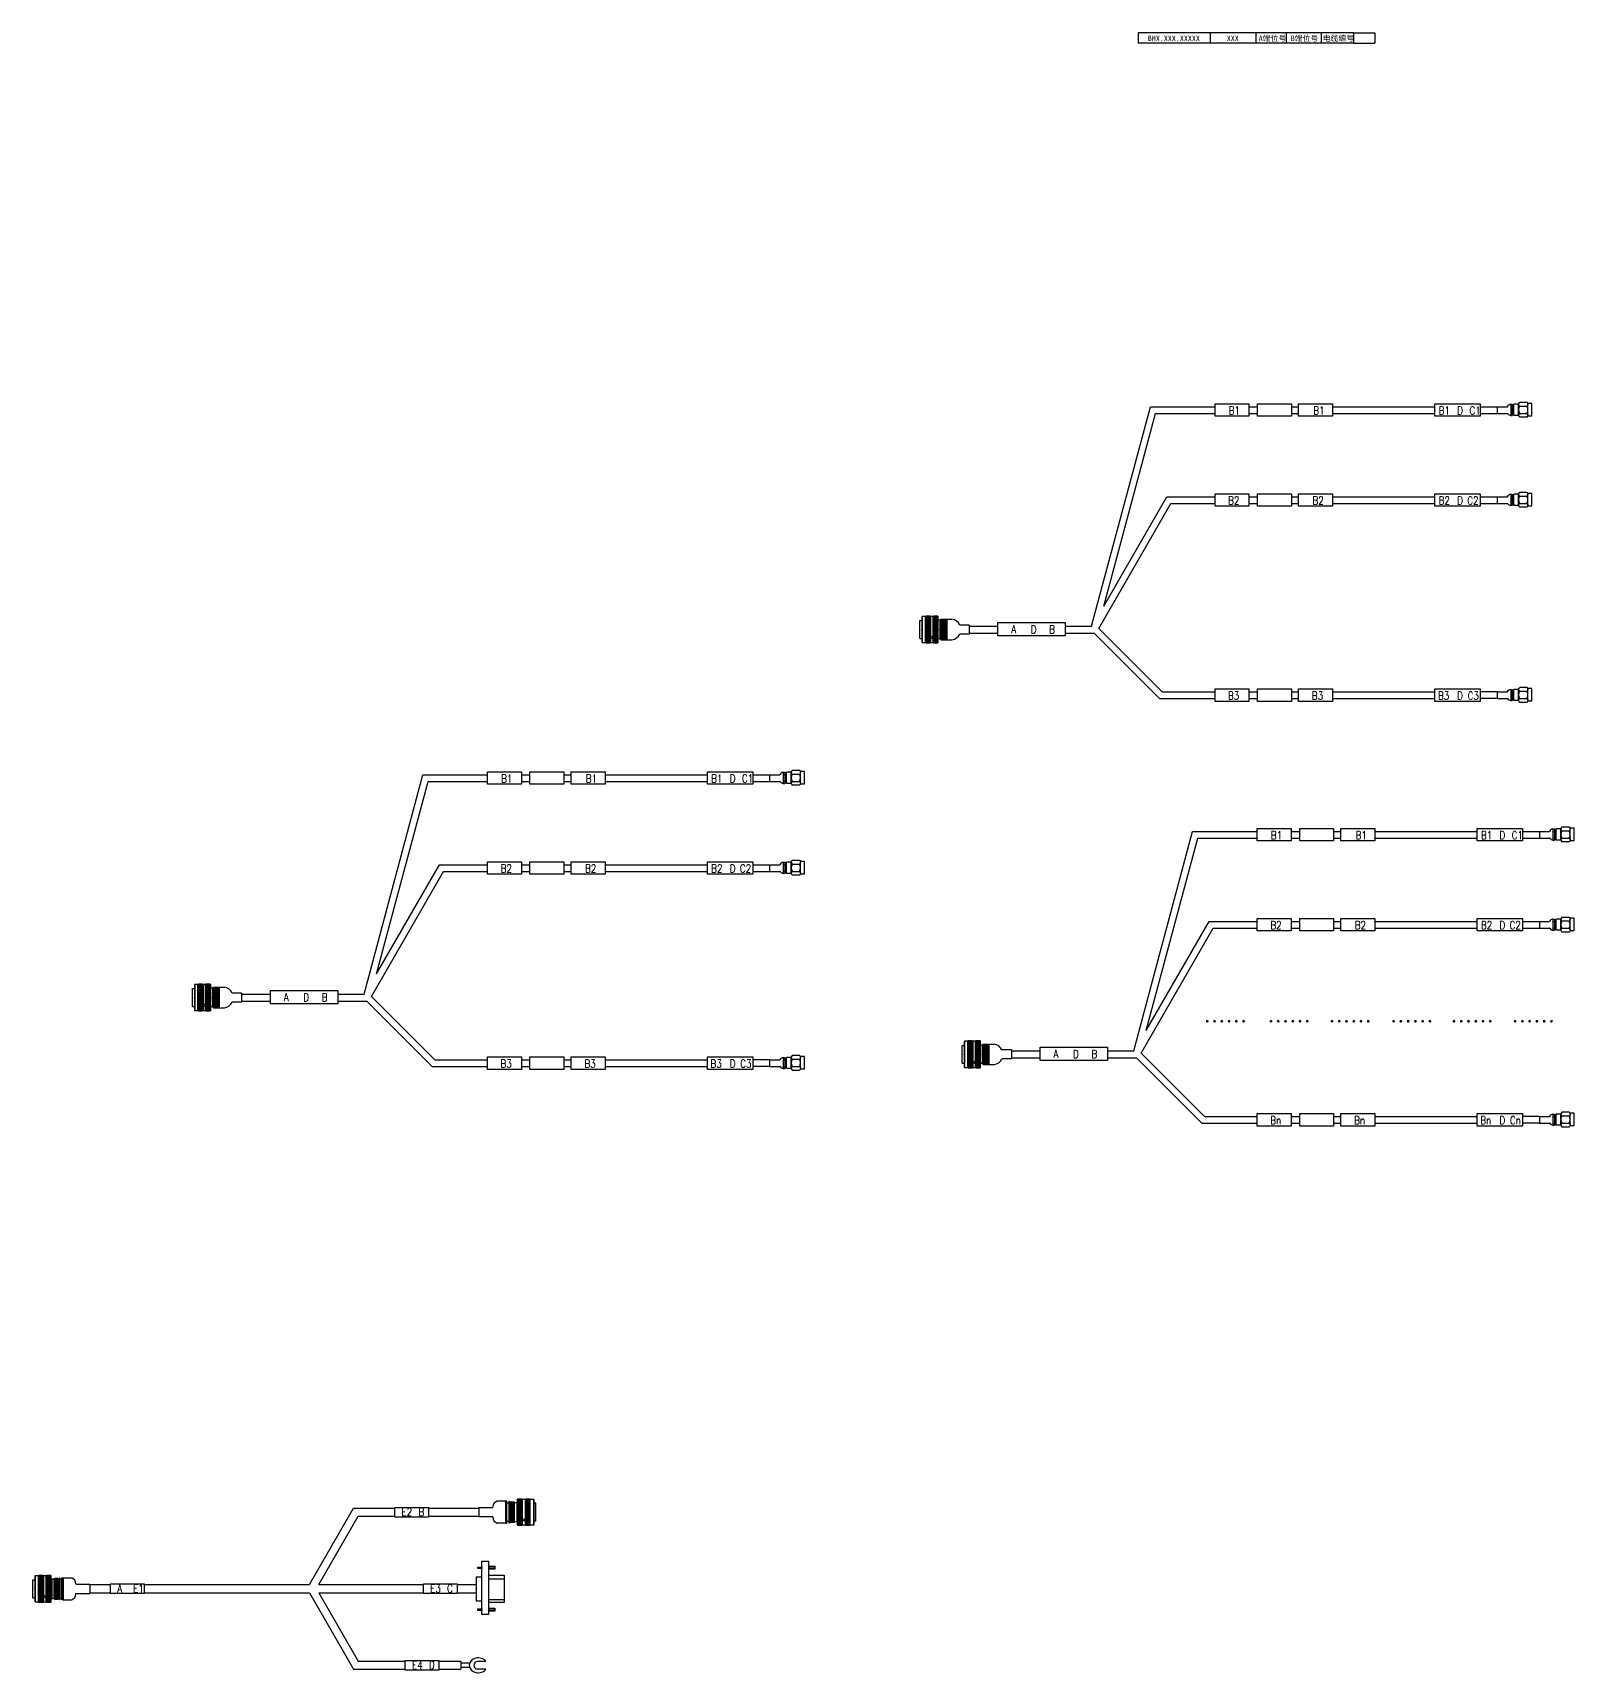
# Model space of a CAD drawing. Header units: inches. Extents: x -3640 to 3889, y -2291 to 954.
# Drawn here: x 2926 to 3889, y -1842 to -817 of the extents above; entities that cross this region are included whole.
import ezdxf
from ezdxf.enums import TextEntityAlignment as Align

# ---------------------------------------------------------------- set-up
doc = ezdxf.new("R2010")
doc.units = ezdxf.units.IN
doc.header["$MEASUREMENT"] = 0
doc.layers.add('C', color=2, linetype='Continuous')
doc.styles.add('HZ', font='txt', dxfattribs={"width": 0.8, "bigfont": 'HZDX'})
doc.styles.add('样式 1', font='')
doc.styles.get('样式 1').set_extended_font_data('SimSun')
pattern_1 = [(315, (-27.04582, 8.43554), (-0.265165, -0.265165), []), (225, (-27.04582, 8.43554), (-0.265165, 0.265165), [])]
pattern_2 = [(315, (-22.2578, 8.43554), (-0.265165, -0.265165), []), (225, (-22.2578, 8.43554), (-0.265165, 0.265165), [])]

# ---------------------------------------------------------------- blocks, each defined once
blk = doc.blocks.new('射频单根-印字表(单元)-连号')
for p, q in [((134.3, 0), (0, 0)), ((0, 0), (0, -6.4)), ((45, -6.4), (45, 0)), ((73.5, 0), (73.5, -6.4)), ((92.4, 0), (92.4, -6.4)), ((114.2, 0), (114.2, -6.4)), ((134.3, 0), (134.3, -6.4)), ((134.3, -6.4), (0, -6.4))]:
    blk.add_line(p, q)
at = {"lineweight": 25}
for p, q in [((134.3, 0), (147.8, 0)), ((147.8, 0), (147.8, -6.4)), ((134.3, -6.4), (147.8, -6.4))]:
    blk.add_line(p, q, dxfattribs=at)
at = {"color": 1, "style": '样式 1'}
for tag, p in [('代号', (22.2, -5.2)), ('电缆编号', (59, -5.2)), ('1端位号', (83.8, -5.2)), ('2端位号', (103.8, -5.2)), ('电缆编号-1', (125, -5.2))]:
    blk.add_attdef(tag, text='', height=3.5, dxfattribs=at).set_placement(p, align=Align.CENTER)
blk = doc.blocks.new('sp1f3')
at = {"lineweight": 30}
for p, q in [((-95.7, 94.3), (-55.3, 94.3)), ((-34.1, 94.3), (-28.8, 94.3)), ((-7.6, 94.3), (-3.1, 94.3)), ((18.1, 94.3), (82, 94.3)), ((110.4, 94.3), (120.9, 94.3)), ((120.9, 94.3), (120.9, 90.1)), ((-92.5, 90.1), (-55.3, 90.1)), ((-34.1, 90.1), (-28.8, 90.1)), ((-7.6, 90.1), (-3.1, 90.1)), ((18.1, 90.1), (82, 90.1)), ((110.4, 90.1), (120.9, 90.1)), ((-85.3, 38), (-55.3, 38)), ((-82.9, 33.9), (-55.3, 33.9)), ((-34.1, 38), (-28.8, 38)), ((-34.1, 33.9), (-28.8, 33.9)), ((-7.6, 38), (-3.1, 38)), ((-7.6, 33.9), (-3.1, 33.9)), ((18.1, 38), (82, 38)), ((18.1, 33.9), (82, 33.9)), ((110.4, 38), (120.9, 38)), ((110.4, 33.9), (120.9, 33.9)), ((120.9, 38), (120.9, 33.9)), ((-208.9, -42.8), (-190.8, -42.8)), ((-208.9, -47.1), (-190.8, -47.1)), ((-148.8, -42.8), (-132.4, -42.8)), ((-148.8, -47.1), (-130.8, -47.1)), ((-90, -88), (-55.3, -88)), ((-88.3, -83.8), (-55.3, -83.8)), ((-34.1, -83.8), (-28.8, -83.8)), ((-34.1, -88), (-28.8, -88)), ((-7.6, -83.8), (-3.1, -83.8)), ((-7.6, -88), (-3.1, -88)), ((18.1, -83.8), (82, -83.8)), ((18.1, -88), (82, -88))]:
    blk.add_line(p, q, dxfattribs=at)
for p, q in [((-208.9, -42.8), (-208.9, -47.1)), ((120.9, -83.8), (110.4, -83.8)), ((120.9, -88), (110.4, -88)), ((120.9, -83.8), (120.9, -88))]:
    blk.add_line(p, q)
at = {"linetype": 'Continuous', "lineweight": 30}
for points in [[(-132.4, -42.8), (-95.7, 94.3)], [(-124.7, -30.2), (-92.5, 90.1)], [(-127.9, -44.2), (-82.9, 33.9)], [(-124.7, -30.2), (-85.3, 38)], [(-130.8, -47.1), (-90, -88)], [(-127.9, -44.2), (-88.3, -83.8)]]:
    blk.add_lwpolyline(points, dxfattribs=at)
at = {"lineweight": 30}
for points in [[(-55.3, 96.1), (-34.1, 96.1), (-34.1, 88.3), (-55.3, 88.3)], [(-28.8, 96.1), (-7.6, 96.1), (-7.6, 88.3), (-28.8, 88.3)], [(82, 96.1), (110.4, 96.1), (110.4, 88.3), (82, 88.3)], [(-55.3, 39.9), (-34.1, 39.9), (-34.1, 32.1), (-55.3, 32.1)], [(-28.8, 39.9), (-7.6, 39.9), (-7.6, 32.1), (-28.8, 32.1)], [(-3.1, 39.9), (18.1, 39.9), (18.1, 32.1), (-3.1, 32.1)], [(82, 39.9), (110.4, 39.9), (110.4, 32.1), (82, 32.1)], [(-190.9, -40.6), (-148.9, -40.6), (-148.9, -48.8), (-190.9, -48.8)], [(-55.3, -82), (-34.1, -82), (-34.1, -89.8), (-55.3, -89.8)], [(-28.8, -82), (-7.6, -82), (-7.6, -89.8), (-28.8, -89.8)], [(-3.1, -82), (18.1, -82), (18.1, -89.8), (-3.1, -89.8)], [(82, -82), (110.4, -82), (110.4, -89.8), (82, -89.8)]]:
    blk.add_lwpolyline(points, close=True, dxfattribs=at)
blk.add_lwpolyline([(-3.1, 96.1), (18.1, 96.1), (18.1, 88.3), (-3.1, 88.3)], close=True)
at = {"style": 'HZ', "width": 0.8}
for s, p in [('B1', (-46.8, 89.4)), ('B1', (84.4, 89.4)), ('D', (96, 89.4)), ('C1', (103.6, 89.4)), ('B2', (-47.1, 33.2)), ('B2', (5.6, 33.2)), ('B2', (84.4, 33.2)), ('D', (96, 33.2)), ('C2', (102.3, 33.2)), ('A', (-182.6, -47.2)), ('D', (-170.4, -47.3)), ('B', (-158.9, -47.3)), ('B3', (-47.2, -88.7)), ('B3', (5.2, -88.7)), ('B3', (84, -88.7)), ('D', (96, -88.7)), ('C3', (102.5, -88.7))]:
    blk.add_text(s, height=5, dxfattribs=at).set_placement(p)
at = {"lineweight": 20, "style": 'HZ', "width": 0.8}
blk.add_text('B1', height=5, dxfattribs=at).set_placement((6.1, 89.4))
blk = doc.blocks.new('sp1f3-y1')
at = {"lineweight": 30}
for p, q in [((0, 2.1), (6.4, 2.1)), ((0, 2.1), (0, -2.1)), ((0, -2.1), (6.5, -2.1))]:
    blk.add_line(p, q, dxfattribs=at)
for centre, radius, start, end in [((8.7, 1), 2.56, 94.9925, 155.1073), ((8.7, -0.8), 2.56, 212.2338, 265.0075), ((4.7, -3.6), 2.27, 38.6223, 40.5265)]:
    blk.add_arc(centre, radius, start, end, dxfattribs=at)
at = {"layer": 'C', "color": 0, "lineweight": 30}
for p, q in [((8.5, 3.6), (8.5, -3.3)), ((8.5, 3.6), (9.5, 3.6)), ((8.5, 2.1), (9.5, 2.1)), ((9.5, 3.6), (9.5, -3.2)), ((9.5, 3.1), (10.5, 3.1)), ((10.5, -3.2), (10.5, 3.6)), ((13.4, 3.6), (10.5, 3.6)), ((13.4, -3.2), (13.4, 3.6)), ((18.7, 4.7), (14.1, 4.7)), ((14.1, 2.5), (18.7, 2.5)), ((21.8, 4.1), (19.3, 4.1)), ((19.3, 3.6), (19.3, 4.1)), ((19.3, -3.2), (19.3, 3.6)), ((21.8, -3.6), (21.8, 4.1)), ((8.5, -2), (9.5, -2)), ((8.5, -3.3), (9.5, -3.3)), ((9.5, -2.9), (10.5, -2.9)), ((9.5, -3.3), (9.5, -3.1)), ((10.5, -3.2), (13.4, -3.2)), ((14.1, -2.1), (18.7, -2.1)), ((14.1, -4.3), (18.7, -4.3)), ((19.3, -3.2), (19.3, -3.6)), ((19.3, -3.6), (21.8, -3.6))]:
    blk.add_line(p, q, dxfattribs=at)
for centre, radius, start, end in [((14.7, 3.6), 1.28, 118.0017, 241.9983), ((17.5, 0.2), 4.1, 146.5968, 213.4032), ((18.1, 3.6), 1.28, 298.0017, 61.9983), ((15.2, 0.2), 4.1, 326.5968, 33.4032), ((14.7, -3.2), 1.28, 118.0017, 241.9983), ((18.1, -3.2), 1.28, 298.0017, 61.9983)]:
    blk.add_arc(centre, radius, start, end, dxfattribs=at)
blk = doc.blocks.new('sp1f3-y2')
at = {"lineweight": 30}
for p, q in [((0, 2.1), (6.4, 2.1)), ((0, 2.1), (0, -2.1)), ((0, -2.1), (6.5, -2.1))]:
    blk.add_line(p, q, dxfattribs=at)
for centre, radius, start, end in [((8.7, 1), 2.56, 94.9925, 155.1073), ((8.7, -0.8), 2.56, 212.2338, 265.0075), ((4.7, -3.6), 2.27, 38.6223, 40.5265)]:
    blk.add_arc(centre, radius, start, end, dxfattribs=at)
at = {"layer": 'C', "color": 0, "lineweight": 30}
for p, q in [((8.5, 3.6), (8.5, -3.3)), ((8.5, 3.6), (9.5, 3.6)), ((8.5, 2.1), (9.5, 2.1)), ((9.5, 3.6), (9.5, -3.2)), ((9.5, 3.1), (10.5, 3.1)), ((10.5, -3.2), (10.5, 3.6)), ((13.4, 3.6), (10.5, 3.6)), ((13.4, -3.2), (13.4, 3.6)), ((18.7, 4.7), (14.1, 4.7)), ((14.1, 2.5), (18.7, 2.5)), ((21.8, 4.1), (19.3, 4.1)), ((19.3, 3.6), (19.3, 4.1)), ((19.3, -3.2), (19.3, 3.6)), ((21.8, -3.6), (21.8, 4.1)), ((8.5, -2), (9.5, -2)), ((8.5, -3.3), (9.5, -3.3)), ((9.5, -2.9), (10.5, -2.9)), ((9.5, -3.3), (9.5, -3.1)), ((10.5, -3.2), (13.4, -3.2)), ((14.1, -2.1), (18.7, -2.1)), ((14.1, -4.3), (18.7, -4.3)), ((19.3, -3.2), (19.3, -3.6)), ((19.3, -3.6), (21.8, -3.6))]:
    blk.add_line(p, q, dxfattribs=at)
for centre, radius, start, end in [((14.7, 3.6), 1.28, 118.0017, 241.9983), ((17.5, 0.2), 4.1, 146.5968, 213.4032), ((18.1, 3.6), 1.28, 298.0017, 61.9983), ((15.2, 0.2), 4.1, 326.5968, 33.4032), ((14.7, -3.2), 1.28, 118.0017, 241.9983), ((18.1, -3.2), 1.28, 298.0017, 61.9983)]:
    blk.add_arc(centre, radius, start, end, dxfattribs=at)
blk = doc.blocks.new('sp1f3-y3')
at = {"lineweight": 30}
for p, q in [((0, 2.1), (6.4, 2.1)), ((0, 2.1), (0, -2.1)), ((0, -2.1), (6.5, -2.1))]:
    blk.add_line(p, q, dxfattribs=at)
for centre, radius, start, end in [((8.7, 1), 2.56, 94.9925, 155.1073), ((8.7, -0.8), 2.56, 212.2338, 265.0075), ((4.7, -3.6), 2.27, 38.6223, 40.5265)]:
    blk.add_arc(centre, radius, start, end, dxfattribs=at)
at = {"layer": 'C', "color": 0, "lineweight": 30}
for p, q in [((8.5, 3.6), (8.5, -3.3)), ((8.5, 3.6), (9.5, 3.6)), ((8.5, 2.1), (9.5, 2.1)), ((9.5, 3.6), (9.5, -3.2)), ((9.5, 3.1), (10.5, 3.1)), ((10.5, -3.2), (10.5, 3.6)), ((13.4, 3.6), (10.5, 3.6)), ((13.4, -3.2), (13.4, 3.6)), ((18.7, 4.7), (14.1, 4.7)), ((14.1, 2.5), (18.7, 2.5)), ((21.8, 4.1), (19.3, 4.1)), ((19.3, 3.6), (19.3, 4.1)), ((19.3, -3.2), (19.3, 3.6)), ((21.8, -3.6), (21.8, 4.1)), ((8.5, -2), (9.5, -2)), ((8.5, -3.3), (9.5, -3.3)), ((9.5, -2.9), (10.5, -2.9)), ((9.5, -3.3), (9.5, -3.1)), ((10.5, -3.2), (13.4, -3.2)), ((14.1, -2.1), (18.7, -2.1)), ((14.1, -4.3), (18.7, -4.3)), ((19.3, -3.2), (19.3, -3.6)), ((19.3, -3.6), (21.8, -3.6))]:
    blk.add_line(p, q, dxfattribs=at)
for centre, radius, start, end in [((14.7, 3.6), 1.28, 118.0017, 241.9983), ((17.5, 0.2), 4.1, 146.5968, 213.4032), ((18.1, 3.6), 1.28, 298.0017, 61.9983), ((15.2, 0.2), 4.1, 326.5968, 33.4032), ((14.7, -3.2), 1.28, 118.0017, 241.9983), ((18.1, -3.2), 1.28, 298.0017, 61.9983)]:
    blk.add_arc(centre, radius, start, end, dxfattribs=at)
blk = doc.blocks.new('sp1f3-z1')
at = {"lineweight": 30}
h = blk.add_hatch(dxfattribs=at)
h.set_pattern_fill('ANSI37', color=256, scale=3, angle=180, style=0)
h.set_pattern_definition(pattern_1)
h.paths.add_polyline_path([(-27, -8.4), (-24.4, -8.4), (-24.4, 8.4), (-27, 8.4)])
h = blk.add_hatch(dxfattribs=at)
h.set_pattern_fill('ANSI37', color=256, scale=3, angle=180, style=0)
h.set_pattern_definition(pattern_2)
h.paths.add_polyline_path([(-22.3, -8.4), (-19.6, -8.4), (-19.6, 8.4), (-22.3, 8.4)])
for p, q in [((-30.8, 5.6), (-29.5, 5.6)), ((-30.8, -5.6), (-30.8, 5.6)), ((-29.3, 8.2), (-29.5, 7.9)), ((-29.5, 7.9), (-29.5, -7.9)), ((-27, 8.4), (-27.3, 8.2)), ((-27, -8.4), (-27, 8.4)), ((-24.4, 8.4), (-24.1, 8.2)), ((-22.3, 8.4), (-22.5, 8.2)), ((-22.3, -8.4), (-22.3, 8.4)), ((-19.6, 8.4), (-19.3, 8.2)), ((-19.3, -8.2), (-19.3, 8.2)), ((-18.2, 5.8), (-19.3, 5.8)), ((-17.6, 6.4), (-18.2, 5.8)), ((-18.2, 5.8), (-18.2, -5.8)), ((-17.6, 6.4), (-17.6, -6.4)), ((-17.6, 6.4), (-14, 6.4)), ((-17.6, 5.9), (-14, 5.9)), ((-17.6, 5.5), (-14, 5.5)), ((-17.6, 5), (-14, 5)), ((-17.6, 4.5), (-14, 4.5)), ((-17.6, 4), (-14, 4)), ((-17.6, 3.6), (-14, 3.6)), ((-17.6, 3.1), (-14, 3.1)), ((-17.6, 2.6), (-14, 2.6)), ((-17.6, 2.1), (-14, 2.1)), ((-17.6, 1.6), (-14, 1.6)), ((-17.6, 1.2), (-14, 1.2)), ((-17.6, 0.7), (-14, 0.7)), ((-17.6, 0.2), (-14, 0.2)), ((-14, 6.4), (-14, -6.4)), ((-14, 6.4), (-10.8, 6.4)), ((0, 2.8), (-5.9, 2.8)), ((0, 2.8), (0, -2.8)), ((-30.8, -5.6), (-29.5, -5.6)), ((-29.5, -7.9), (-29.3, -8.2)), ((-27.3, -8.2), (-27, -8.4)), ((-24.1, -8.2), (-24.4, -8.4)), ((-22.5, -8.2), (-22.3, -8.4)), ((-19.3, -8.2), (-19.6, -8.4)), ((-18.2, -5.8), (-19.3, -5.8)), ((-17.6, -6.4), (-18.2, -5.8)), ((-17.6, -0.3), (-14, -0.3)), ((-17.6, -0.7), (-14, -0.7)), ((-17.6, -1.2), (-14, -1.2)), ((-17.6, -1.7), (-14, -1.7)), ((-17.6, -2.2), (-14, -2.2)), ((-17.6, -2.6), (-14, -2.6)), ((-17.6, -3.1), (-14, -3.1)), ((-17.6, -3.6), (-14, -3.6)), ((-17.6, -4.1), (-14, -4.1)), ((-17.6, -4.5), (-14, -4.5)), ((-17.6, -5.1), (-14, -5.1)), ((-17.6, -5.5), (-14, -5.5)), ((-17.6, -6), (-14, -6)), ((-17.6, -6.4), (-14, -6.4)), ((-14, -6.4), (-10.8, -6.4)), ((0, -2.8), (-5.9, -2.8))]:
    blk.add_line(p, q, dxfattribs=at)
for points in [[(-29.3, -8.2), (-27.3, -8.2), (-27.3, 8.2), (-29.3, 8.2)], [(-27, -8.4), (-24.4, -8.4), (-24.4, 8.4), (-27, 8.4)], [(-24.1, -8.2), (-22.5, -8.2), (-22.5, 8.2), (-24.1, 8.2)], [(-22.3, -8.4), (-19.6, -8.4), (-19.6, 8.4), (-22.3, 8.4)]]:
    blk.add_lwpolyline(points, close=True, dxfattribs=at)
for centre, radius, start, end in [((-11.6, 0.2), 6.28, 24.7524, 82.1031), ((-23.3, -5.3), 0.854, 23.7022, 156.2978), ((-23.3, -4.6), 0.854, 203.7022, 336.2978), ((-23.3, -4.4), 0.943, 213.9978, 326.0022), ((-11.6, -0.2), 6.28, 277.8969, 335.2476)]:
    blk.add_arc(centre, radius, start, end, dxfattribs=at)
for p in [(-19.3, 0), (-19.3, 0), (-14, 0), (-29.5, 0)]:
    blk.add_point(p, dxfattribs=at)
blk = doc.blocks.new('射频一分三连号')
for name, p in [('sp1f3-y1', (251.7, 139.3)), ('sp1f3', (130.8, 47.1)), ('sp1f3-y2', (251.7, 83.1)), ('sp1f3-z1', (-78.1, 2.2)), ('sp1f3-y3', (251.7, -38.8))]:
    blk.add_blockref(name, p)
blk = doc.blocks.new('射频一分三')
for name, p in [('sp1f3', (130.3, 44.9)), ('sp1f3-y1', (251.2, 137.1)), ('sp1f3-y2', (251.2, 80.9)), ('sp1f3-z1', (-78.6, 0)), ('sp1f3-y3', (251.2, -41))]:
    blk.add_blockref(name, p)
blk = doc.blocks.new('spytjs')
at = {"lineweight": 30}
for p, q in [((-95.7, 94.3), (-55.3, 94.3)), ((-34.1, 94.3), (-28.8, 94.3)), ((-7.6, 94.3), (-3.1, 94.3)), ((18.1, 94.3), (82, 94.3)), ((110.4, 94.3), (120.9, 94.3)), ((120.9, 94.3), (120.9, 90.1)), ((-92.5, 90.1), (-55.3, 90.1)), ((-34.1, 90.1), (-28.8, 90.1)), ((-7.6, 90.1), (-3.1, 90.1)), ((18.1, 90.1), (82, 90.1)), ((110.4, 90.1), (120.9, 90.1)), ((-85.3, 38), (-55.3, 38)), ((-82.9, 33.9), (-55.3, 33.9)), ((-34.1, 38), (-28.8, 38)), ((-34.1, 33.9), (-28.8, 33.9)), ((-7.6, 38), (-3.1, 38)), ((-7.6, 33.9), (-3.1, 33.9)), ((18.1, 38), (82, 38)), ((18.1, 33.9), (82, 33.9)), ((110.4, 38), (120.9, 38)), ((110.4, 33.9), (120.9, 33.9)), ((120.9, 38), (120.9, 33.9)), ((-208.9, -42.8), (-190.8, -42.8)), ((-208.9, -47.1), (-190.8, -47.1)), ((-148.8, -42.8), (-132.4, -42.8)), ((-148.8, -47.1), (-130.8, -47.1)), ((-90, -88), (-55.3, -88)), ((-88.3, -83.8), (-55.3, -83.8)), ((-34.1, -83.8), (-28.8, -83.8)), ((-34.1, -88), (-28.8, -88)), ((-7.6, -83.8), (-3.1, -83.8)), ((-7.6, -88), (-3.1, -88)), ((18.1, -83.8), (82, -83.8)), ((18.1, -88), (82, -88))]:
    blk.add_line(p, q, dxfattribs=at)
for p, q in [((-208.9, -42.8), (-208.9, -47.1)), ((120.9, -83.8), (110.4, -83.8)), ((120.9, -88), (110.4, -88)), ((120.9, -83.8), (120.9, -88))]:
    blk.add_line(p, q)
at = {"linetype": 'Continuous', "lineweight": 30}
for points in [[(-132.4, -42.8), (-95.7, 94.3)], [(-124.7, -30.2), (-92.5, 90.1)], [(-127.9, -44.2), (-82.9, 33.9)], [(-124.7, -30.2), (-85.3, 38)], [(-130.8, -47.1), (-90, -88)], [(-127.9, -44.2), (-88.3, -83.8)]]:
    blk.add_lwpolyline(points, dxfattribs=at)
at = {"lineweight": 30}
for points in [[(-55.3, 96.1), (-34.1, 96.1), (-34.1, 88.3), (-55.3, 88.3)], [(-28.8, 96.1), (-7.6, 96.1), (-7.6, 88.3), (-28.8, 88.3)], [(82, 96.1), (110.4, 96.1), (110.4, 88.3), (82, 88.3)], [(-55.3, 39.9), (-34.1, 39.9), (-34.1, 32.1), (-55.3, 32.1)], [(-28.8, 39.9), (-7.6, 39.9), (-7.6, 32.1), (-28.8, 32.1)], [(-3.1, 39.9), (18.1, 39.9), (18.1, 32.1), (-3.1, 32.1)], [(82, 39.9), (110.4, 39.9), (110.4, 32.1), (82, 32.1)], [(-190.9, -40.6), (-148.9, -40.6), (-148.9, -48.8), (-190.9, -48.8)], [(-55.3, -82), (-34.1, -82), (-34.1, -89.8), (-55.3, -89.8)], [(-28.8, -82), (-7.6, -82), (-7.6, -89.8), (-28.8, -89.8)], [(-3.1, -82), (18.1, -82), (18.1, -89.8), (-3.1, -89.8)], [(82, -82), (110.4, -82), (110.4, -89.8), (82, -89.8)]]:
    blk.add_lwpolyline(points, close=True, dxfattribs=at)
blk.add_lwpolyline([(-3.1, 96.1), (18.1, 96.1), (18.1, 88.3), (-3.1, 88.3)], close=True)
at = {"style": 'HZ', "width": 0.8}
for s, p in [('B1', (-46.8, 89.4)), ('B1', (84.4, 89.4)), ('D', (96, 89.4)), ('C1', (103.6, 89.4)), ('B2', (-47.1, 33.2)), ('B2', (5.6, 33.2)), ('B2', (84.4, 33.2)), ('D', (96, 33.2)), ('C2', (102.3, 33.2)), ('A', (-182.6, -47.2)), ('D', (-170.4, -47.3)), ('B', (-158.9, -47.3)), ('Bn', (-47.2, -88.7)), ('Bn', (5.2, -88.7)), ('Bn', (84, -88.7)), ('D', (96, -88.7)), ('Cn', (102.5, -88.7))]:
    blk.add_text(s, height=5, dxfattribs=at).set_placement(p)
at = {"lineweight": 20, "style": 'HZ', "width": 0.8}
blk.add_text('B1', height=5, dxfattribs=at).set_placement((6.1, 89.4))
at = {"style": '样式 1'}
for p in [(-88.8, -29.5), (-49, -29.5), (-10.9, -29.5), (27.6, -29.5), (65.3, -29.5), (103.5, -29.5)]:
    blk.add_text('……', height=10, dxfattribs=at).set_placement(p)
blk = doc.blocks.new('spytjs-z1')
at = {"lineweight": 30}
h = blk.add_hatch(dxfattribs=at)
h.set_pattern_fill('ANSI37', color=256, scale=3, angle=180, style=0)
h.set_pattern_definition(pattern_1)
h.paths.add_polyline_path([(-27, -8.4), (-24.4, -8.4), (-24.4, 8.4), (-27, 8.4)])
h = blk.add_hatch(dxfattribs=at)
h.set_pattern_fill('ANSI37', color=256, scale=3, angle=180, style=0)
h.set_pattern_definition(pattern_2)
h.paths.add_polyline_path([(-22.3, -8.4), (-19.6, -8.4), (-19.6, 8.4), (-22.3, 8.4)])
for p, q in [((-30.8, 5.6), (-29.5, 5.6)), ((-30.8, -5.6), (-30.8, 5.6)), ((-29.3, 8.2), (-29.5, 7.9)), ((-29.5, 7.9), (-29.5, -7.9)), ((-27, 8.4), (-27.3, 8.2)), ((-27, -8.4), (-27, 8.4)), ((-24.4, 8.4), (-24.1, 8.2)), ((-22.3, 8.4), (-22.5, 8.2)), ((-22.3, -8.4), (-22.3, 8.4)), ((-19.6, 8.4), (-19.3, 8.2)), ((-19.3, -8.2), (-19.3, 8.2)), ((-18.2, 5.8), (-19.3, 5.8)), ((-17.6, 6.4), (-18.2, 5.8)), ((-18.2, 5.8), (-18.2, -5.8)), ((-17.6, 6.4), (-17.6, -6.4)), ((-17.6, 6.4), (-14, 6.4)), ((-17.6, 5.9), (-14, 5.9)), ((-17.6, 5.5), (-14, 5.5)), ((-17.6, 5), (-14, 5)), ((-17.6, 4.5), (-14, 4.5)), ((-17.6, 4), (-14, 4)), ((-17.6, 3.6), (-14, 3.6)), ((-17.6, 3.1), (-14, 3.1)), ((-17.6, 2.6), (-14, 2.6)), ((-17.6, 2.1), (-14, 2.1)), ((-17.6, 1.6), (-14, 1.6)), ((-17.6, 1.2), (-14, 1.2)), ((-17.6, 0.7), (-14, 0.7)), ((-17.6, 0.2), (-14, 0.2)), ((-14, 6.4), (-14, -6.4)), ((-14, 6.4), (-10.8, 6.4)), ((0, 2.8), (-5.9, 2.8)), ((0, 2.8), (0, -2.8)), ((-30.8, -5.6), (-29.5, -5.6)), ((-29.5, -7.9), (-29.3, -8.2)), ((-27.3, -8.2), (-27, -8.4)), ((-24.1, -8.2), (-24.4, -8.4)), ((-22.5, -8.2), (-22.3, -8.4)), ((-19.3, -8.2), (-19.6, -8.4)), ((-18.2, -5.8), (-19.3, -5.8)), ((-17.6, -6.4), (-18.2, -5.8)), ((-17.6, -0.3), (-14, -0.3)), ((-17.6, -0.7), (-14, -0.7)), ((-17.6, -1.2), (-14, -1.2)), ((-17.6, -1.7), (-14, -1.7)), ((-17.6, -2.2), (-14, -2.2)), ((-17.6, -2.6), (-14, -2.6)), ((-17.6, -3.1), (-14, -3.1)), ((-17.6, -3.6), (-14, -3.6)), ((-17.6, -4.1), (-14, -4.1)), ((-17.6, -4.5), (-14, -4.5)), ((-17.6, -5.1), (-14, -5.1)), ((-17.6, -5.5), (-14, -5.5)), ((-17.6, -6), (-14, -6)), ((-17.6, -6.4), (-14, -6.4)), ((-14, -6.4), (-10.8, -6.4)), ((0, -2.8), (-5.9, -2.8))]:
    blk.add_line(p, q, dxfattribs=at)
for points in [[(-29.3, -8.2), (-27.3, -8.2), (-27.3, 8.2), (-29.3, 8.2)], [(-27, -8.4), (-24.4, -8.4), (-24.4, 8.4), (-27, 8.4)], [(-24.1, -8.2), (-22.5, -8.2), (-22.5, 8.2), (-24.1, 8.2)], [(-22.3, -8.4), (-19.6, -8.4), (-19.6, 8.4), (-22.3, 8.4)]]:
    blk.add_lwpolyline(points, close=True, dxfattribs=at)
for centre, radius, start, end in [((-11.6, 0.2), 6.28, 24.7524, 82.1031), ((-23.3, -5.3), 0.854, 23.7022, 156.2978), ((-23.3, -4.6), 0.854, 203.7022, 336.2978), ((-23.3, -4.4), 0.943, 213.9978, 326.0022), ((-11.6, -0.2), 6.28, 277.8969, 335.2476)]:
    blk.add_arc(centre, radius, start, end, dxfattribs=at)
for p in [(-19.3, 0), (-19.3, 0), (-14, 0), (-29.5, 0)]:
    blk.add_point(p, dxfattribs=at)
blk = doc.blocks.new('spytjs-y1')
at = {"lineweight": 30}
for p, q in [((0, 2.1), (6.4, 2.1)), ((0, 2.1), (0, -2.1)), ((0, -2.1), (6.5, -2.1))]:
    blk.add_line(p, q, dxfattribs=at)
for centre, radius, start, end in [((8.7, 1), 2.56, 94.9925, 155.1073), ((8.7, -0.8), 2.56, 212.2338, 265.0075), ((4.7, -3.6), 2.27, 38.6223, 40.5265)]:
    blk.add_arc(centre, radius, start, end, dxfattribs=at)
at = {"layer": 'C', "color": 0, "lineweight": 30}
for p, q in [((8.5, 3.6), (8.5, -3.3)), ((8.5, 3.6), (9.5, 3.6)), ((8.5, 2.1), (9.5, 2.1)), ((9.5, 3.6), (9.5, -3.2)), ((9.5, 3.1), (10.5, 3.1)), ((10.5, -3.2), (10.5, 3.6)), ((13.4, 3.6), (10.5, 3.6)), ((13.4, -3.2), (13.4, 3.6)), ((18.7, 4.7), (14.1, 4.7)), ((14.1, 2.5), (18.7, 2.5)), ((21.8, 4.1), (19.3, 4.1)), ((19.3, 3.6), (19.3, 4.1)), ((19.3, -3.2), (19.3, 3.6)), ((21.8, -3.6), (21.8, 4.1)), ((8.5, -2), (9.5, -2)), ((8.5, -3.3), (9.5, -3.3)), ((9.5, -2.9), (10.5, -2.9)), ((9.5, -3.3), (9.5, -3.1)), ((10.5, -3.2), (13.4, -3.2)), ((14.1, -2.1), (18.7, -2.1)), ((14.1, -4.3), (18.7, -4.3)), ((19.3, -3.2), (19.3, -3.6)), ((19.3, -3.6), (21.8, -3.6))]:
    blk.add_line(p, q, dxfattribs=at)
for centre, radius, start, end in [((14.7, 3.6), 1.28, 118.0017, 241.9983), ((17.5, 0.2), 4.1, 146.5968, 213.4032), ((18.1, 3.6), 1.28, 298.0017, 61.9983), ((15.2, 0.2), 4.1, 326.5968, 33.4032), ((14.7, -3.2), 1.28, 118.0017, 241.9983), ((18.1, -3.2), 1.28, 298.0017, 61.9983)]:
    blk.add_arc(centre, radius, start, end, dxfattribs=at)
blk = doc.blocks.new('spytjs-y2')
at = {"lineweight": 30}
for p, q in [((0, 2.1), (6.4, 2.1)), ((0, 2.1), (0, -2.1)), ((0, -2.1), (6.5, -2.1))]:
    blk.add_line(p, q, dxfattribs=at)
for centre, radius, start, end in [((8.7, 1), 2.56, 94.9925, 155.1073), ((8.7, -0.8), 2.56, 212.2338, 265.0075), ((4.7, -3.6), 2.27, 38.6223, 40.5265)]:
    blk.add_arc(centre, radius, start, end, dxfattribs=at)
at = {"layer": 'C', "color": 0, "lineweight": 30}
for p, q in [((8.5, 3.6), (8.5, -3.3)), ((8.5, 3.6), (9.5, 3.6)), ((8.5, 2.1), (9.5, 2.1)), ((9.5, 3.6), (9.5, -3.2)), ((9.5, 3.1), (10.5, 3.1)), ((10.5, -3.2), (10.5, 3.6)), ((13.4, 3.6), (10.5, 3.6)), ((13.4, -3.2), (13.4, 3.6)), ((18.7, 4.7), (14.1, 4.7)), ((14.1, 2.5), (18.7, 2.5)), ((21.8, 4.1), (19.3, 4.1)), ((19.3, 3.6), (19.3, 4.1)), ((19.3, -3.2), (19.3, 3.6)), ((21.8, -3.6), (21.8, 4.1)), ((8.5, -2), (9.5, -2)), ((8.5, -3.3), (9.5, -3.3)), ((9.5, -2.9), (10.5, -2.9)), ((9.5, -3.3), (9.5, -3.1)), ((10.5, -3.2), (13.4, -3.2)), ((14.1, -2.1), (18.7, -2.1)), ((14.1, -4.3), (18.7, -4.3)), ((19.3, -3.2), (19.3, -3.6)), ((19.3, -3.6), (21.8, -3.6))]:
    blk.add_line(p, q, dxfattribs=at)
for centre, radius, start, end in [((14.7, 3.6), 1.28, 118.0017, 241.9983), ((17.5, 0.2), 4.1, 146.5968, 213.4032), ((18.1, 3.6), 1.28, 298.0017, 61.9983), ((15.2, 0.2), 4.1, 326.5968, 33.4032), ((14.7, -3.2), 1.28, 118.0017, 241.9983), ((18.1, -3.2), 1.28, 298.0017, 61.9983)]:
    blk.add_arc(centre, radius, start, end, dxfattribs=at)
blk = doc.blocks.new('spytjs-y3')
at = {"lineweight": 30}
for p, q in [((0, 2.1), (6.4, 2.1)), ((0, 2.1), (0, -2.1)), ((0, -2.1), (6.5, -2.1))]:
    blk.add_line(p, q, dxfattribs=at)
for centre, radius, start, end in [((8.7, 1), 2.56, 94.9925, 155.1073), ((8.7, -0.8), 2.56, 212.2338, 265.0075), ((4.7, -3.6), 2.27, 38.6223, 40.5265)]:
    blk.add_arc(centre, radius, start, end, dxfattribs=at)
at = {"layer": 'C', "color": 0, "lineweight": 30}
for p, q in [((8.5, 3.6), (8.5, -3.3)), ((8.5, 3.6), (9.5, 3.6)), ((8.5, 2.1), (9.5, 2.1)), ((9.5, 3.6), (9.5, -3.2)), ((9.5, 3.1), (10.5, 3.1)), ((10.5, -3.2), (10.5, 3.6)), ((13.4, 3.6), (10.5, 3.6)), ((13.4, -3.2), (13.4, 3.6)), ((18.7, 4.7), (14.1, 4.7)), ((14.1, 2.5), (18.7, 2.5)), ((21.8, 4.1), (19.3, 4.1)), ((19.3, 3.6), (19.3, 4.1)), ((19.3, -3.2), (19.3, 3.6)), ((21.8, -3.6), (21.8, 4.1)), ((8.5, -2), (9.5, -2)), ((8.5, -3.3), (9.5, -3.3)), ((9.5, -2.9), (10.5, -2.9)), ((9.5, -3.3), (9.5, -3.1)), ((10.5, -3.2), (13.4, -3.2)), ((14.1, -2.1), (18.7, -2.1)), ((14.1, -4.3), (18.7, -4.3)), ((19.3, -3.2), (19.3, -3.6)), ((19.3, -3.6), (21.8, -3.6))]:
    blk.add_line(p, q, dxfattribs=at)
for centre, radius, start, end in [((14.7, 3.6), 1.28, 118.0017, 241.9983), ((17.5, 0.2), 4.1, 146.5968, 213.4032), ((18.1, 3.6), 1.28, 298.0017, 61.9983), ((15.2, 0.2), 4.1, 326.5968, 33.4032), ((14.7, -3.2), 1.28, 118.0017, 241.9983), ((18.1, -3.2), 1.28, 298.0017, 61.9983)]:
    blk.add_arc(centre, radius, start, end, dxfattribs=at)
blk = doc.blocks.new('射频一分三(n)')
for name, p in [('spytjs', (130.4, 44.7)), ('spytjs-y1', (251.3, 136.9)), ('spytjs-y2', (251.3, 80.6)), ('spytjs-z1', (-78.5, -0.3)), ('spytjs-y3', (251.3, -41.2))]:
    blk.add_blockref(name, p)
blk = doc.blocks.new('dp1f3-z1')
at = {"lineweight": 30}
h = blk.add_hatch(dxfattribs=at)
h.set_pattern_fill('ANSI37', color=256, scale=3, angle=540, style=0)
h.set_pattern_definition([(315, (-31.73584, 8.43554), (-0.265165, -0.265165), []), (225, (-31.73584, 8.43554), (-0.265165, 0.265165), [])])
h.paths.add_polyline_path([(-31.7, -8.4), (-29.1, -8.4), (-29.1, 8.4), (-31.7, 8.4)])
h = blk.add_hatch(dxfattribs=at)
h.set_pattern_fill('ANSI37', color=256, scale=3, angle=540, style=0)
h.set_pattern_definition([(315, (-26.94783, 8.43554), (-0.265165, -0.265165), []), (225, (-26.94783, 8.43554), (-0.265165, 0.265165), [])])
h.paths.add_polyline_path([(-26.9, -8.4), (-24.3, -8.4), (-24.3, 8.4), (-26.9, 8.4)])
h = blk.add_hatch(dxfattribs=at)
h.set_pattern_fill('ANSI37', color=256, scale=3, angle=540, style=0)
h.set_pattern_definition([(315, (-21.85336, 6.48468), (-0.265165, -0.265165), []), (225, (-21.85336, 6.48468), (-0.265165, 0.265165), [])])
h.paths.add_polyline_path([(-19.9, 6.5), (-21.9, 6.5), (-21.9, -6.5), (-19.9, -6.5)])
h = blk.add_hatch(dxfattribs=at)
h.set_pattern_fill('ANSI37', color=256, scale=3, angle=540, style=0)
h.set_pattern_definition([(315, (-17.36915, 6.82643), (-0.265165, -0.265165), []), (225, (-17.36915, 6.82643), (-0.265165, 0.265165), [])])
h.paths.add_polyline_path([(-17.4, 6.8), (-16.7, 6.8), (-16.7, -6.8), (-17.4, -6.8)])
for p, q in [((-35.5, 5.6), (-34.2, 5.6)), ((-35.5, -5.6), (-35.5, 5.6)), ((-34, 8.2), (-34.2, 7.9)), ((-34.2, 7.9), (-34.2, -7.9)), ((-31.7, 8.4), (-32, 8.2)), ((-31.7, -8.4), (-31.7, 8.4)), ((-29.1, 8.4), (-28.8, 8.2)), ((-26.9, 8.4), (-27.2, 8.2)), ((-26.9, -8.4), (-26.9, 8.4)), ((-24.3, 8.4), (-24, 8.2)), ((-24, -8.2), (-24, 8.2)), ((-23.7, 6), (-23.7, 6.2)), ((-21.9, 6.5), (-22.3, 6)), ((-21.9, -6.5), (-21.9, 6.5)), ((-19.9, 6.5), (-19.6, 6.1)), ((-18.9, 6.8), (-19.6, 6.1)), ((-19.6, -6.1), (-19.6, 6.1)), ((-18.9, -6.8), (-18.9, 6.8)), ((-18.9, 6.8), (-18.8, 6.8)), ((-18.8, -6.8), (-18.8, 6.8)), ((-18.8, 6.8), (-18.6, 6.7)), ((-18.6, 6.7), (-18.6, -6.7)), ((-17.4, 1.1), (-17.4, 5.8)), ((-16.7, 6.4), (-16.7, 6.8)), ((-16.7, 6.8), (-11.5, 6.8)), ((-8.7, 3), (0, 3)), ((0, 3), (0, -3)), ((-35.5, -5.6), (-34.2, -5.6)), ((-34.2, -7.9), (-34, -8.2)), ((-32, -8.2), (-31.7, -8.4)), ((-28.8, -8.2), (-29.1, -8.4)), ((-27.2, -8.2), (-26.9, -8.4)), ((-24, -8.2), (-24.3, -8.4)), ((-23.7, -6.2), (-23.7, -6)), ((-22.3, -6), (-21.9, -6.5)), ((-19.6, -6.1), (-19.9, -6.5)), ((-19.6, -6.1), (-18.9, -6.8)), ((-18.9, -6.8), (-18.8, -6.8)), ((-18.6, -6.7), (-18.8, -6.8)), ((-16.7, -6.8), (-16.7, -6.4)), ((-16.7, -6.8), (-11.5, -6.8)), ((-8.7, -3), (0, -3))]:
    blk.add_line(p, q, dxfattribs=at)
for points in [[(-34, -8.2), (-32, -8.2), (-32, 8.2), (-34, 8.2)], [(-31.7, -8.4), (-29.1, -8.4), (-29.1, 8.4), (-31.7, 8.4)], [(-28.8, -8.2), (-27.2, -8.2), (-27.2, 8.2), (-28.8, 8.2)], [(-26.9, -8.4), (-24.3, -8.4), (-24.3, 8.4), (-26.9, 8.4)], [(-23.7, -6.2), (-24, -6.2), (-24, 6.2), (-23.7, 6.2)], [(-22.3, 6), (-23.7, 6), (-23.7, -6), (-22.3, -6)], [(-21.9, -6.5), (-19.9, -6.5), (-19.9, 6.5), (-21.9, 6.5)], [(-18.6, -5.8), (-17.4, -5.8), (-17.4, 5.8), (-18.6, 5.8)], [(-16.7, -6.8), (-17.4, -6.8), (-17.4, 6.8), (-16.7, 6.8)]]:
    blk.add_lwpolyline(points, close=True, dxfattribs=at)
for centre, radius, start, end in [((-12.4, 3.2), 3.73, 357.2437, 75.8038), ((-28, -5.3), 0.854, 23.7022, 156.2978), ((-28, -4.6), 0.854, 203.7022, 336.2978), ((-28, -4.4), 0.943, 213.9978, 326.0022), ((-12.4, -3.2), 3.73, 284.1962, 2.7563)]:
    blk.add_arc(centre, radius, start, end, dxfattribs=at)
at = {"lineweight": 30, "extrusion": (0, 0, -1)}
blk.add_ellipse((-19.1, 3.8), major_axis=(-0.075, -0.107), ratio=0.554803, dxfattribs=at)
at = {"lineweight": 30}
for p in [(-34.2, 0), (-24, 0)]:
    blk.add_point(p, dxfattribs=at)
blk = doc.blocks.new('dp1f3-y1')
at = {"lineweight": 30}
h = blk.add_hatch(dxfattribs=at)
h.set_pattern_fill('ANSI37', color=256, scale=3, angle=540, style=0)
h.set_pattern_definition([(225, (17.36915, 6.82643), (0.265165, -0.265165), []), (315, (17.36915, 6.82643), (0.265165, 0.265165), [])])
h.paths.add_polyline_path([(17.4, 6.8), (16.7, 6.8), (16.7, -6.8), (17.4, -6.8)])
h = blk.add_hatch(dxfattribs=at)
h.set_pattern_fill('ANSI37', color=256, scale=3, angle=540, style=0)
h.set_pattern_definition([(225, (21.85336, 6.48468), (0.265165, -0.265165), []), (315, (21.85336, 6.48468), (0.265165, 0.265165), [])])
h.paths.add_polyline_path([(19.9, -6.5), (21.9, -6.5), (21.9, 6.5), (19.9, 6.5)])
h = blk.add_hatch(dxfattribs=at)
h.set_pattern_fill('ANSI37', color=256, scale=3, angle=540, style=0)
h.set_pattern_definition([(225, (26.94783, 8.43554), (0.265165, -0.265165), []), (315, (26.94783, 8.43554), (0.265165, 0.265165), [])])
h.paths.add_polyline_path([(26.9, 8.4), (24.3, 8.4), (24.3, -8.4), (26.9, -8.4)])
h = blk.add_hatch(dxfattribs=at)
h.set_pattern_fill('ANSI37', color=256, scale=3, angle=540, style=0)
h.set_pattern_definition([(225, (31.73584, 8.43554), (0.265165, -0.265165), []), (315, (31.73584, 8.43554), (0.265165, 0.265165), [])])
h.paths.add_polyline_path([(31.7, 8.4), (29.1, 8.4), (29.1, -8.4), (31.7, -8.4)])
for p, q in [((0, 3), (0, -2)), ((0, 3), (0, -3)), ((0, 3), (8.7, 3)), ((16.7, 6.8), (11.5, 6.8)), ((16.7, 6.4), (16.7, 6.8)), ((17.4, 1.1), (17.4, 5.8)), ((18.8, 6.8), (18.6, 6.7)), ((18.6, 6.7), (18.6, -6.7)), ((18.8, -6.8), (18.8, 6.8)), ((18.9, 6.8), (18.8, 6.8)), ((18.9, 6.8), (19.6, 6.1)), ((18.9, -6.8), (18.9, 6.8)), ((19.9, 6.5), (19.6, 6.1)), ((19.6, -6.1), (19.6, 6.1)), ((21.9, 6.5), (22.3, 6)), ((21.9, -6.5), (21.9, 6.5)), ((23.7, 6), (23.7, 6.2)), ((24.3, 8.4), (24, 8.2)), ((24, -8.2), (24, 8.2)), ((26.9, -8.4), (26.9, 8.4)), ((26.9, 8.4), (27.2, 8.2)), ((29.1, 8.4), (28.8, 8.2)), ((31.7, -8.4), (31.7, 8.4)), ((31.7, 8.4), (32, 8.2)), ((34, 8.2), (34.2, 7.9)), ((34.2, 7.9), (34.2, -7.9)), ((35.5, 5.6), (34.2, 5.6)), ((35.5, -5.6), (35.5, 5.6)), ((8.7, -3), (0, -3)), ((16.7, -6.8), (11.5, -6.8)), ((16.7, -6.8), (16.7, -6.4)), ((18.6, -6.7), (18.8, -6.8)), ((18.9, -6.8), (18.8, -6.8)), ((19.6, -6.1), (18.9, -6.8)), ((19.6, -6.1), (19.9, -6.5)), ((22.3, -6), (21.9, -6.5)), ((23.7, -6.2), (23.7, -6)), ((24, -8.2), (24.3, -8.4)), ((27.2, -8.2), (26.9, -8.4)), ((28.8, -8.2), (29.1, -8.4)), ((32, -8.2), (31.7, -8.4)), ((34.2, -7.9), (34, -8.2)), ((35.5, -5.6), (34.2, -5.6))]:
    blk.add_line(p, q, dxfattribs=at)
for points in [[(16.7, -6.8), (17.4, -6.8), (17.4, 6.8), (16.7, 6.8)], [(18.6, -5.8), (17.4, -5.8), (17.4, 5.8), (18.6, 5.8)], [(21.9, -6.5), (19.9, -6.5), (19.9, 6.5), (21.9, 6.5)], [(22.3, 6), (23.7, 6), (23.7, -6), (22.3, -6)], [(23.7, -6.2), (24, -6.2), (24, 6.2), (23.7, 6.2)], [(26.9, -8.4), (24.3, -8.4), (24.3, 8.4), (26.9, 8.4)], [(28.8, -8.2), (27.2, -8.2), (27.2, 8.2), (28.8, 8.2)], [(31.7, -8.4), (29.1, -8.4), (29.1, 8.4), (31.7, 8.4)], [(34, -8.2), (32, -8.2), (32, 8.2), (34, 8.2)]]:
    blk.add_lwpolyline(points, close=True, dxfattribs=at)
for centre, radius, start, end in [((12.4, 3.2), 3.73, 104.1962, 182.7563), ((12.4, -3.2), 3.73, 177.2437, 255.8038), ((28, -5.3), 0.854, 23.7022, 156.2978), ((28, -4.6), 0.854, 203.7022, 336.2978), ((28, -4.4), 0.943, 213.9978, 326.0022)]:
    blk.add_arc(centre, radius, start, end, dxfattribs=at)
blk.add_ellipse((19.1, 3.8), major_axis=(0.075, -0.107), ratio=0.554803, dxfattribs=at)
for p in [(24, 0), (34.2, 0)]:
    blk.add_point(p, dxfattribs=at)
blk = doc.blocks.new('dp1f3-y2')
at = {"color": 0, "lineweight": 30}
for p, q in [((1.1, 13.7), (3.6, 13.7)), ((1.1, 12.8), (1.1, 13.7)), ((1.1, 13.7), (1.2, 12.8)), ((3.6, 12.8), (1.1, 12.8)), ((1.4, 13.7), (1.5, 12.8)), ((1.7, 13.7), (1.8, 12.8)), ((2, 13.7), (2.2, 12.8)), ((2.3, 13.7), (2.5, 12.8)), ((2.7, 13.7), (2.8, 12.8)), ((3, 13.7), (3.1, 12.8)), ((3.3, 13.7), (3.4, 12.8)), ((3.6, -7.5), (3.6, 17.3)), ((3.6, 17.3), (7.8, 17.3)), ((3.6, 13.7), (3.6, 12.8)), ((7.8, 17.3), (7.8, -16)), ((7.8, 14.3), (11.7, 14.3)), ((7.8, 13.8), (11.7, 13.8)), ((7.8, 12.8), (11.7, 12.8)), ((11.7, 12.3), (7.8, 12.3)), ((11.7, 14.3), (11.7, 12.3)), ((0, 7.5), (0, -7.5)), ((0.1, 7.6), (3.6, 7.6)), ((7.7, 8.7), (17.5, 8.7)), ((7.8, 6.4), (17.5, 6.4)), ((0, -7.5), (3.6, -7.5)), ((3.6, -16), (3.6, -7.5)), ((17.5, -8.5), (7.7, -8.5)), ((7.8, -6.5), (17.5, -6.5)), ((1.1, -12.5), (3.6, -12.5)), ((1.1, -13.4), (1.1, -12.5)), ((1.1, -12.5), (1.2, -13.4)), ((3.6, -13.4), (1.1, -13.4)), ((1.4, -12.5), (1.5, -13.4)), ((1.5, -12.5), (1.7, -13.4)), ((1.8, -12.5), (2, -13.4)), ((2.2, -12.5), (2.3, -13.4)), ((2.5, -12.5), (2.7, -13.4)), ((2.8, -12.5), (3, -13.4)), ((3.1, -12.5), (3.3, -13.4)), ((3.4, -12.5), (3.6, -13.2)), ((3.6, -12.5), (3.6, -13.4)), ((7.8, -16), (3.6, -16)), ((7.8, -11.9), (11.7, -11.9)), ((7.8, -12.4), (11.7, -12.4)), ((7.8, -13.4), (11.7, -13.4)), ((11.7, -13.9), (7.8, -13.9)), ((11.7, -11.9), (11.7, -13.9))]:
    blk.add_line(p, q, dxfattribs=at)
at = {"lineweight": 30}
blk.add_line((17.5, 8.7), (17.5, -8.5), dxfattribs=at)
at = {"color": 0}
blk.add_arc((0.1, 7.5), 0.0618, 85.8533, 180.3792, dxfattribs=at)
at = {"lineweight": 30}
blk.add_point((0, 0), dxfattribs=at)
blk = doc.blocks.new('dp1f3-y3')
at = {"lineweight": 30}
for p, q in [((0, 2.5), (0, -2.5)), ((0, 1.5), (5.5, 1.5)), ((15.5, 2.4), (10.2, 2.4)), ((5.4, -1.4), (0, -1.4)), ((15.5, -2.4), (10.2, -2.4))]:
    blk.add_line(p, q, dxfattribs=at)
blk.add_arc((10.4, 0), 2.4, 95.691, 264.309, dxfattribs=at)
blk.add_ellipse((10.8, 0), major_axis=(-5.59, 0), ratio=0.827161, start_param=3.684325, end_param=8.882045, dxfattribs=at)
blk = doc.blocks.new('dp1f3')
at = {"lineweight": 30}
for p, q in [((-3.3, 2.9), (24.3, 50.7)), ((2.6, 2.9), (27.2, 45.6)), ((24.3, 50.7), (50.1, 50.7)), ((27.2, 45.6), (50.1, 45.6)), ((71.1, 50.7), (102.4, 50.7)), ((71.1, 50.7), (71.1, 45.6)), ((71.1, 45.6), (102.4, 45.6)), ((-140.5, 2.9), (-127.5, 2.9)), ((-140.5, 2.9), (-127.5, 2.9)), ((-106.5, 2.9), (-3.3, 2.9)), ((2.6, 2.9), (68, 2.9)), ((89, 2.9), (100.8, 2.9)), ((-140.5, -2.2), (-127.5, -2.2)), ((-140.5, -2.2), (-127.5, -2.2)), ((-106.5, -2.2), (-3.3, -2.2)), ((-3.3, -2.2), (24.3, -50)), ((2.6, -2.2), (68, -2.2)), ((2.6, -2.2), (27.2, -44.9)), ((89, -2.2), (100.8, -2.2)), ((24.3, -50), (56.6, -50)), ((27.2, -44.9), (56.6, -44.9)), ((77.6, -44.4), (77.6, -49.5)), ((77.6, -44.9), (91.4, -44.9)), ((77.6, -50), (91.4, -50))]:
    blk.add_line(p, q, dxfattribs=at)
for points in [[(50.1, 51.2), (71.1, 51.2), (71.1, 45.1), (50.1, 45.1)], [(-127.5, 3.4), (-106.5, 3.4), (-106.5, -2.7), (-127.5, -2.7)], [(68, 3.4), (89, 3.4), (89, -2.7), (68, -2.7)], [(56.6, -44.4), (77.6, -44.4), (77.6, -50.5), (56.6, -50.5)]]:
    blk.add_lwpolyline(points, close=True, dxfattribs=at)
blk.add_point((71.1, 49.1), dxfattribs=at)
blk.add_point((71.1, 49.1), dxfattribs=at)
blk.add_point((71.1, 49.1), dxfattribs=at)
at = {"lineweight": 20, "style": 'HZ', "width": 0.8}
for s, p in [('E2', (54.2, 45.8)), ('B', (64.9, 45.8)), ('A', (-123.3, -2)), ('E1', (-113.4, -2)), ('E3', (72.1, -2)), ('C', (82.7, -2)), ('E4', (60.8, -49.8)), ('D', (71.4, -49.8))]:
    blk.add_text(s, height=5, dxfattribs=at).set_placement(p)
blk = doc.blocks.new('低频一分三')
for name, p in [('dp1f3-y1', (102.8, 48.1)), ('dp1f3', (0.2, -0.1)), ('dp1f3-y2', (101, 0.1)), ('dp1f3-z1', (-140.3, 0.2)), ('dp1f3-y3', (91.6, -47.6))]:
    blk.add_blockref(name, p)

msp = doc.modelspace()

# ---------------------------------------------------------------- block references
msp.add_blockref('射频单根-印字表(单元)-连号', (3616.3, -817.2)).add_auto_attribs({'电缆编号-1': '电缆编号', '2端位号': 'B端位号', '1端位号': 'A端位号', '电缆编号': 'XXX', '代号': 'BMX.XXX.XXXXX'})
for name, p in [('射频一分三连号', (3588.7, -1192.2)), ('射频一分三', (3134.8, -1419.9)), ('射频一分三(n)', (3615.5, -1455.1)), ('低频一分三', (3101.6, -1789.5))]:
    msp.add_blockref(name, p)

doc.saveas('drawing.dxf')
